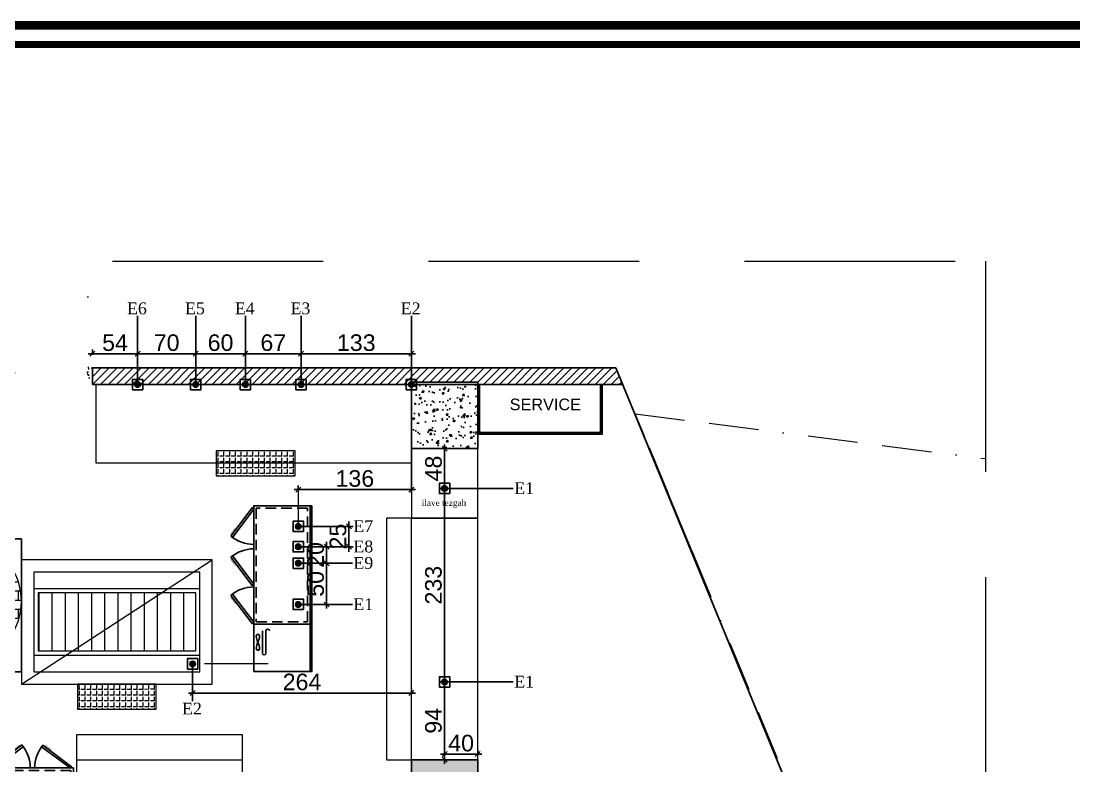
# Model space of a CAD drawing. Header units: millimetres. Extents: x 60271 to 65257, y 2062 to 12046.
# Drawn here: x 61397 to 62666, y 7593 to 8491 of the extents above; entities that cross this region are included whole.
import ezdxf

# ---------------------------------------------------------------- set-up
doc = ezdxf.new("R2010")
doc.units = ezdxf.units.MM
for name, pattern in [('DASHED', [19.05, 12.7, -6.35]), ('DGN Style 1', [9692.577647, 16.127417, -9676.45023]), ('HIDDENX2', [19.05, 12.7, -6.35]), ('OUT LINE BUILDING$0$( Border )', [21, 6, -3, 6, -3, 0, -3])]:
    doc.linetypes.add(name, pattern=pattern)
for name, color, linetype in [('002 Çizgi', 7, 'Continuous'), ('A-AREA-PATT', 1, 'Continuous'), ('A2-1-00-000 - Level 18', 1, 'Continuous'), ('A2-1-00-000 - Level 32', 1, 'Continuous'), ('A2-1-00-000 - Level 9', 1, 'Continuous'), ('COLUMNS', 8, 'Continuous'), ('t_yazi', 144, 'Continuous')]:
    doc.layers.add(name, color=color, linetype=linetype)
for name, color, linetype, lineweight in [('312M_Cerceve', 10, 'Continuous', 60), ('312M_Mutfak1', 163, 'Continuous', 18), ('ELK', 1, 'Continuous', 25), ('FURNITURE', 134, 'Continuous', 25), ('HIDDEN', 8, 'OUT LINE BUILDING$0$( Border )', 13), ('p_tarama', 251, 'Continuous', 15), ('S2000-002 Çizgi', 7, 'Continuous', 5), ('t_mutfak ekipmanları', 167, 'Continuous', 18), ('t_olcu', 40, 'Continuous', 13), ('TXT', 3, 'Continuous', 25)]:
    doc.layers.add(name, color=color, linetype=linetype, lineweight=lineweight)
doc.styles.add('olcu', font='arial.ttf')
doc.styles.add('SAS', font='sanss___.ttf')
doc.styles.add('YAZI', font='times.ttf', dxfattribs={"height": 11})
doc.dimstyles.new('olcu50', dxfattribs={"dimtxt": 20, "dimasz": 6, "dimexe": 5, "dimexo": 0, "dimgap": 3, "dimtad": 1, "dimdec": 0, "dimzin": 12, "dimdsep": 46, "dimtxsty": 'olcu', "dimblk": 'OBLIQUE', "dimcen": 0, "dimdle": 5, "dimclrd": 256, "dimclre": 256, "dimclrt": 256, "dimadec": 0, "dimazin": 0, "dimtfac": 1, "dimtdec": 0, "dimtix": 1, "dimtmove": 2, "dimatfit": 2, "dimfxl": 20, "dimfxlon": 1, "dimtolj": 1, "dimtzin": 0, "dimarcsym": 0})
pattern_1 = [(50, (16396.705, 11645.456), (24.386846, -2.133573), [2.55, -28.05]), (355, (16396.705, 11645.456), (-4.717545, 25.574533), [2.04, -22.44]), (100.451444, (16398.738, 11645.279), (19.669301, 23.44096), [2.167167, -23.838832]), (46.1842, (16396.705, 11652.256), (36.286205, -5.627656), [3.825, -42.075]), (96.635635, (16399.73, 11651.788), (31.778506, 33.120032), [3.250752, -35.758268]), (351.18416, (16396.705, 11652.256), (31.778506, 33.120032), [3.06, -33.66]), (21, (16400.105, 11650.556), (20.29484, -13.689042), [2.55, -28.05]), (326, (16400.105, 11650.556), (8.272721, 24.655102), [2.04, -22.44]), (71.451445, (16401.797, 11649.416), (28.567561, 10.966059), [2.167166, -23.838832]), (37.5, (16396.7055, 11645.4565), (0.413435, 11.318391), [0, -22.168, 0, -22.78, 0, -22.525]), (7.5, (16396.705, 11645.456), (8.9443643, 13.4099982), [0, -12.988, 0, -21.658, 0, -8.585]), (327.5, (16389.1235, 11645.4565), (18.1499628, -0.7668656), [0, -8.5, 0, -26.52, 0, -35.19]), (317.5, (16385.723, 11645.456), (19.82833, 3.4035694), [0, -11.05, 0, -17.612, 0, -24.99])]
pattern_2 = [(270, (69959.612, -126555.298), (15.875, -4e-15), [])]

# ---------------------------------------------------------------- blocks, each defined once
blk = doc.blocks.new('*U4')
at = {"layer": 'A2-1-00-000 - Level 9', "color": 1, "linetype": 'DGN Style 1', "lineweight": 0}
for p, q in [((452, -372), (452, 486)), ((-500, -384), (-500, -372)), ((-500, -372), (-453, -372)), ((-453, -372), (-453, -418)), ((500, -372), (452, -372)), ((452, -372), (452, -418)), ((500, -384), (500, -372)), ((-500, -486), (-500, -474)), ((-453, -486), (-500, -486)), ((-453, -418), (-438, -418)), ((-438, -448), (-453, -448)), ((-453, -448), (-453, -486)), ((-438, -418), (-438, -448)), ((452, -418), (438, -418)), ((438, -418), (438, -448)), ((438, -448), (452, -448)), ((452, -448), (452, -486)), ((452, -486), (500, -486)), ((500, -486), (500, -474))]:
    blk.add_line(p, q, dxfattribs=at)
blk.add_arc((452, -418), 904, 90, 180, dxfattribs=at)
blk = doc.blocks.new('188-70')
at = {"layer": '002 Çizgi', "color": 7}
blk.add_line((24.3, -122), (24.3, 78), dxfattribs=at)
for points in [[(-43.7, -122), (26.3, -122), (26.3, 78), (-43.7, 78)], [(-71.3, 41.3), (-45.7, 75.5), (-43.7, 74), (-69.3, 39.7)], [(-71.5, 15.9), (-45.7, -18.2), (-43.7, -16.7), (-69.4, 17.4)], [(-71.5, -30.1), (-45.7, -64.2), (-43.7, -62.6), (-69.4, -28.5)], [(-40.6, -93.6), (-40.5, -92.1), (-40, -90.4), (-39.4, -88.6), (-38.6, -86.6), (-37.9, -84.7), (-37.3, -82.8), (-36.8, -81.1), (-36.6, -79.7), (-36.8, -78.5), (-37.3, -77.7), (-37.9, -77.2), (-38.6, -77), (-39.4, -77.2), (-40, -77.7), (-40.5, -78.5), (-40.6, -79.7), (-40.5, -81.1), (-40, -82.8), (-39.4, -84.7), (-38.6, -86.6), (-37.9, -88.6), (-37.3, -90.4), (-36.8, -92.1), (-36.6, -93.6), (-36.8, -94.7), (-37.3, -95.6), (-37.9, -96.1), (-38.6, -96.2), (-39.4, -96.1), (-40, -95.6), (-40.5, -94.7)]]:
    blk.add_lwpolyline(points, close=True, dxfattribs=at)
at = {"layer": '002 Çizgi', "color": 7, "linetype": 'DASHED'}
blk.add_lwpolyline([(21.3, -62), (21.3, 75), (-40.7, 75), (-40.7, -62)], close=True, dxfattribs=at)
at = {"layer": '002 Çizgi', "color": 7, "const_width": 0.428}
for points in [[(-69.7, 43.5), (-71, 44.5), (-66.7, 50.2), (-65.7, 51.6)], [(-69.8, 13.7), (-71.1, 12.7), (-66.9, 7), (-65.8, 5.6)], [(-69.8, -32.3), (-71.1, -33.3), (-66.9, -39), (-65.8, -40.4)]]:
    blk.add_lwpolyline(points, dxfattribs=at)
at = {"layer": '002 Çizgi', "color": 7}
blk.add_lwpolyline([(24.3, -65), (-43.7, -65)], dxfattribs=at)
for points in [[(-33.3, -73), (-33.3, -99.7, 1), (-29, -99.7)], [(-29, -99.7), (-29, -73, -1), (-24.6, -73)]]:
    blk.add_lwpolyline(points, format="xyb", dxfattribs=at)
for centre, start, end in [((-43.7, 74), 229.755, 270), ((-43.7, -16.7), 90, 130.5092), ((-43.7, -62.6), 90, 130.5092)]:
    blk.add_arc(centre, 42.7, start, end, dxfattribs=at)
blk = doc.blocks.new('A$C06017225')
at = {"layer": 'S2000-002 Çizgi'}
h = blk.add_hatch(dxfattribs=at)
h.set_pattern_fill('AR-B88', color=256, scale=0.06, style=0)
h.set_pattern_definition([(0, (-8243.159, 3900.022), (0, 12.192), []), (90, (-8243.159, 3900.022), (-6.096, 12.192), [12.192, -12.192])])
h.paths.add_polyline_path([(44, 27.1), (44, 10), (59, 10), (61.5, 29.8), (64, 29.8), (64, 40.4, -6.342329), (104, 40.4), (104, 29.8), (106.5, 29.8), (109, 10), (114, 10), (124, 10), (124, 27.1, 3.946619)])
for p, q in [((61.5, 29.8), (59, 10)), ((64, 29.8), (61.5, 29.8)), ((64, 40.4), (64, 29.8)), ((104, 40.4), (104, 29.8)), ((104, 29.8), (106.5, 29.8)), ((106.5, 29.8), (109, 10)), ((44, 27.1), (44, 10)), ((124, 27.1), (124, 10)), ((124, 10), (44, 10))]:
    blk.add_line(p, q, dxfattribs=at)
at = {"layer": 'S2000-002 Çizgi', "color": 4}
for p, q in [((44, 3), (44, 10)), ((121, 0), (47, 0)), ((124, 3), (124, 10))]:
    blk.add_line(p, q, dxfattribs=at)
for points in [[(54, 7), (114, 7), (114, 10), (54, 10)], [(76.5, 7), (91.5, 7), (91.5, 10), (76.5, 10)]]:
    blk.add_lwpolyline(points, close=True, dxfattribs=at)
at = {"layer": 'S2000-002 Çizgi'}
blk.add_circle((84, 23), 10, dxfattribs=at)
for centre, radius, start, end in [((84, 101), 84, 298.4369, 241.5631), ((84, 102.3), 65, 287.9202, 252.0798), ((6, 101), 38.5, 302.7104, 57.2896)]:
    blk.add_arc(centre, radius, start, end, dxfattribs=at)
at = {"layer": 'S2000-002 Çizgi', "color": 4}
for centre, start, end in [((47, 3), 180, 270), ((121, 3), 270, 0)]:
    blk.add_arc(centre, 3, start, end, dxfattribs=at)
blk = doc.blocks.new('_OBLIQUE')
at = {"color": 0, "linetype": 'ByBlock'}
blk.add_line((-0.5, -0.5), (0.5, 0.5), dxfattribs=at)
blk = doc.blocks.new('*D41')
at = {"layer": 'Defpoints', "color": 0, "transparency": 16777216}
for p in [(61907.7, 7694.1), (61907.7, 7607.1), (61947.7, 7600.4)]:
    blk.add_point(p, dxfattribs=at)
at = {"layer": 't_olcu', "lineweight": -2, "transparency": 16777216}
for p, q in [((61952.7, 7607.1), (61902.7, 7607.1)), ((61907.7, 7608.3), (61907.7, 7602.1)), ((61947.7, 7605.8), (61947.7, 7612.1))]:
    blk.add_line(p, q, dxfattribs=at)
at = {"layer": 't_olcu', "lineweight": -2, "transparency": 16777216, "xscale": 6, "yscale": 6, "zscale": 6, "rotation": 180}
blk.add_blockref('_OBLIQUE', (61907.7, 7607.1), dxfattribs=at)
at = {"layer": 't_olcu', "lineweight": -2, "transparency": 16777216, "xscale": 6, "yscale": 6, "zscale": 6}
blk.add_blockref('_OBLIQUE', (61947.7, 7607.1), dxfattribs=at)
at = {"layer": 't_olcu', "transparency": 16777216, "insert": (61927.7, 7620.3), "char_height": 20, "attachment_point": 5, "style": 'olcu'}
blk.add_mtext('\\A1;40', dxfattribs=at)
blk = doc.blocks.new('*D42')
at = {"layer": 'Defpoints', "color": 0, "transparency": 16777216}
for p in [(61907.7, 7694.1), (61907.7, 7694.1), (61907.7, 7600.4)]:
    blk.add_point(p, dxfattribs=at)
at = {"layer": 't_olcu', "lineweight": -2, "transparency": 16777216}
for p, q in [((61907.7, 7694.1), (61902.7, 7694.1)), ((61907.7, 7595.4), (61907.7, 7699.1)), ((61907.7, 7600.4), (61902.7, 7600.4))]:
    blk.add_line(p, q, dxfattribs=at)
at = {"layer": 't_olcu', "lineweight": -2, "transparency": 16777216, "xscale": 6, "yscale": 6, "zscale": 6}
for p, rotation in [((61907.7, 7694.1), 90), ((61907.7, 7600.4), 270)]:
    blk.add_blockref('_OBLIQUE', p, dxfattribs=dict(at, rotation=rotation))
at = {"layer": 't_olcu', "transparency": 16777216, "insert": (61894.4, 7647.3), "char_height": 20, "attachment_point": 5, "rotation": 90, "style": 'olcu'}
blk.add_mtext('\\A1;94', dxfattribs=at)
blk = doc.blocks.new('*D43')
at = {"layer": 'Defpoints', "color": 0, "transparency": 16777216}
for p in [(61907.7, 7927.4), (61907.7, 7927.4), (61907.7, 7694.1)]:
    blk.add_point(p, dxfattribs=at)
at = {"layer": 't_olcu', "lineweight": -2, "transparency": 16777216}
for p, q in [((61907.7, 7927.4), (61902.7, 7927.4)), ((61907.7, 7689.1), (61907.7, 7932.4)), ((61907.7, 7694.1), (61902.7, 7694.1))]:
    blk.add_line(p, q, dxfattribs=at)
at = {"layer": 't_olcu', "lineweight": -2, "transparency": 16777216, "xscale": 6, "yscale": 6, "zscale": 6}
for p, rotation in [((61907.7, 7927.4), 90), ((61907.7, 7694.1), 270)]:
    blk.add_blockref('_OBLIQUE', p, dxfattribs=dict(at, rotation=rotation))
at = {"layer": 't_olcu', "transparency": 16777216, "insert": (61894.4, 7810.8), "char_height": 20, "attachment_point": 5, "rotation": 90, "style": 'olcu'}
blk.add_mtext('\\A1;233', dxfattribs=at)
blk = doc.blocks.new('*D44')
at = {"layer": 'Defpoints', "color": 0, "transparency": 16777216}
for p in [(61907.7, 7975.4), (61907.7, 7975.4), (61907.7, 7927.4)]:
    blk.add_point(p, dxfattribs=at)
at = {"layer": 't_olcu', "lineweight": -2, "transparency": 16777216}
for p, q in [((61907.7, 7922.4), (61907.7, 7980.4)), ((61907.7, 7975.4), (61912.7, 7975.4)), ((61907.7, 7927.4), (61912.7, 7927.4))]:
    blk.add_line(p, q, dxfattribs=at)
at = {"layer": 't_olcu', "lineweight": -2, "transparency": 16777216, "xscale": 6, "yscale": 6, "zscale": 6}
for p, rotation in [((61907.7, 7975.4), 90), ((61907.7, 7927.4), 270)]:
    blk.add_blockref('_OBLIQUE', p, dxfattribs=dict(at, rotation=rotation))
at = {"layer": 't_olcu', "transparency": 16777216, "insert": (61894.5, 7951.4), "char_height": 20, "attachment_point": 5, "rotation": 90, "style": 'olcu'}
blk.add_mtext('\\A1;48', dxfattribs=at)
blk = doc.blocks.new('*D45')
at = {"layer": 'Defpoints', "color": 0, "transparency": 16777216}
for p in [(61734.8, 8089.8), (61734.8, 8052.7), (61867.7, 8052.7)]:
    blk.add_point(p, dxfattribs=at)
at = {"layer": 't_olcu', "lineweight": -2, "transparency": 16777216}
for p, q in [((61872.7, 8089.8), (61729.8, 8089.8)), ((61734.8, 8088.5), (61734.8, 8094.8)), ((61867.7, 8088.5), (61867.7, 8094.8))]:
    blk.add_line(p, q, dxfattribs=at)
at = {"layer": 't_olcu', "lineweight": -2, "transparency": 16777216, "xscale": 6, "yscale": 6, "zscale": 6, "rotation": 180}
blk.add_blockref('_OBLIQUE', (61734.8, 8089.8), dxfattribs=at)
at = {"layer": 't_olcu', "lineweight": -2, "transparency": 16777216, "xscale": 6, "yscale": 6, "zscale": 6}
blk.add_blockref('_OBLIQUE', (61867.7, 8089.8), dxfattribs=at)
at = {"layer": 't_olcu', "transparency": 16777216, "insert": (61801.3, 8103), "char_height": 20, "attachment_point": 5, "style": 'olcu'}
blk.add_mtext('\\A1;133', dxfattribs=at)
blk = doc.blocks.new('*D46')
at = {"layer": 'Defpoints', "color": 0, "transparency": 16777216}
for p in [(61667.7, 8089.8), (61667.7, 8089.8), (61734.8, 8052.7)]:
    blk.add_point(p, dxfattribs=at)
at = {"layer": 't_olcu', "lineweight": -2, "transparency": 16777216}
for p, q in [((61739.8, 8089.8), (61662.7, 8089.8)), ((61667.7, 8089.8), (61667.7, 8094.8)), ((61734.8, 8088.5), (61734.8, 8094.8))]:
    blk.add_line(p, q, dxfattribs=at)
at = {"layer": 't_olcu', "lineweight": -2, "transparency": 16777216, "xscale": 6, "yscale": 6, "zscale": 6, "rotation": 180}
blk.add_blockref('_OBLIQUE', (61667.7, 8089.8), dxfattribs=at)
at = {"layer": 't_olcu', "lineweight": -2, "transparency": 16777216, "xscale": 6, "yscale": 6, "zscale": 6}
blk.add_blockref('_OBLIQUE', (61734.8, 8089.8), dxfattribs=at)
at = {"layer": 't_olcu', "transparency": 16777216, "insert": (61701.3, 8103), "char_height": 20, "attachment_point": 5, "style": 'olcu'}
blk.add_mtext('\\A1;67', dxfattribs=at)
blk = doc.blocks.new('*D47')
at = {"layer": 'Defpoints', "color": 0, "transparency": 16777216}
for p in [(61607.7, 8089.8), (61607.7, 8089.8), (61667.7, 8089.8)]:
    blk.add_point(p, dxfattribs=at)
at = {"layer": 't_olcu', "lineweight": -2, "transparency": 16777216}
for p, q in [((61672.7, 8089.8), (61602.7, 8089.8)), ((61607.7, 8089.8), (61607.7, 8094.8)), ((61667.7, 8089.8), (61667.7, 8094.8))]:
    blk.add_line(p, q, dxfattribs=at)
at = {"layer": 't_olcu', "lineweight": -2, "transparency": 16777216, "xscale": 6, "yscale": 6, "zscale": 6, "rotation": 180}
blk.add_blockref('_OBLIQUE', (61607.7, 8089.8), dxfattribs=at)
at = {"layer": 't_olcu', "lineweight": -2, "transparency": 16777216, "xscale": 6, "yscale": 6, "zscale": 6}
blk.add_blockref('_OBLIQUE', (61667.7, 8089.8), dxfattribs=at)
at = {"layer": 't_olcu', "transparency": 16777216, "insert": (61637.7, 8103), "char_height": 20, "attachment_point": 5, "style": 'olcu'}
blk.add_mtext('\\A1;60', dxfattribs=at)
blk = doc.blocks.new('*D48')
at = {"layer": 'Defpoints', "color": 0, "transparency": 16777216}
for p in [(61537.7, 8089.8), (61537.7, 8089.8), (61607.7, 8089.8)]:
    blk.add_point(p, dxfattribs=at)
at = {"layer": 't_olcu', "lineweight": -2, "transparency": 16777216}
for p, q in [((61612.7, 8089.8), (61532.7, 8089.8)), ((61537.7, 8089.8), (61537.7, 8094.8)), ((61607.7, 8089.8), (61607.7, 8094.8))]:
    blk.add_line(p, q, dxfattribs=at)
at = {"layer": 't_olcu', "lineweight": -2, "transparency": 16777216, "xscale": 6, "yscale": 6, "zscale": 6, "rotation": 180}
blk.add_blockref('_OBLIQUE', (61537.7, 8089.8), dxfattribs=at)
at = {"layer": 't_olcu', "lineweight": -2, "transparency": 16777216, "xscale": 6, "yscale": 6, "zscale": 6}
blk.add_blockref('_OBLIQUE', (61607.7, 8089.8), dxfattribs=at)
at = {"layer": 't_olcu', "transparency": 16777216, "insert": (61572.7, 8103), "char_height": 20, "attachment_point": 5, "style": 'olcu'}
blk.add_mtext('\\A1;70', dxfattribs=at)
blk = doc.blocks.new('*D49')
at = {"layer": 'Defpoints', "color": 0, "transparency": 16777216}
for p in [(61483.2, 8089.8), (61537.7, 8089.8), (61483.2, 8072.7)]:
    blk.add_point(p, dxfattribs=at)
at = {"layer": 't_olcu', "lineweight": -2, "transparency": 16777216}
for p, q in [((61542.7, 8089.8), (61478.2, 8089.8)), ((61483.2, 8088.5), (61483.2, 8094.8)), ((61537.7, 8089.8), (61537.7, 8094.8))]:
    blk.add_line(p, q, dxfattribs=at)
at = {"layer": 't_olcu', "lineweight": -2, "transparency": 16777216, "xscale": 6, "yscale": 6, "zscale": 6, "rotation": 180}
blk.add_blockref('_OBLIQUE', (61483.2, 8089.8), dxfattribs=at)
at = {"layer": 't_olcu', "lineweight": -2, "transparency": 16777216, "xscale": 6, "yscale": 6, "zscale": 6}
blk.add_blockref('_OBLIQUE', (61537.7, 8089.8), dxfattribs=at)
at = {"layer": 't_olcu', "transparency": 16777216, "insert": (61510.5, 8103), "char_height": 20, "attachment_point": 5, "style": 'olcu'}
blk.add_mtext('\\A1;54', dxfattribs=at)
blk = doc.blocks.new('*D50')
at = {"layer": 'Defpoints', "color": 0, "transparency": 16777216}
for p in [(61867.7, 7975.4), (61731.4, 7926.1), (61731.4, 7881.6)]:
    blk.add_point(p, dxfattribs=at)
at = {"layer": 't_olcu', "lineweight": -2, "transparency": 16777216}
for p, q in [((61872.7, 7926.1), (61726.4, 7926.1)), ((61731.4, 7924.8), (61731.4, 7931.1)), ((61867.7, 7927.3), (61867.7, 7921.1))]:
    blk.add_line(p, q, dxfattribs=at)
at = {"layer": 't_olcu', "lineweight": -2, "transparency": 16777216, "xscale": 6, "yscale": 6, "zscale": 6, "rotation": 180}
blk.add_blockref('_OBLIQUE', (61731.4, 7926.1), dxfattribs=at)
at = {"layer": 't_olcu', "lineweight": -2, "transparency": 16777216, "xscale": 6, "yscale": 6, "zscale": 6}
blk.add_blockref('_OBLIQUE', (61867.7, 7926.1), dxfattribs=at)
at = {"layer": 't_olcu', "transparency": 16777216, "insert": (61799.6, 7939.3), "char_height": 20, "attachment_point": 5, "style": 'olcu'}
blk.add_mtext('\\A1;136', dxfattribs=at)
blk = doc.blocks.new('*D34')
at = {"layer": 'Defpoints', "color": 0, "transparency": 16777216}
for p in [(61708.9, 7881.6), (61779.2, 7857.1), (61792.5, 7857.1)]:
    blk.add_point(p, dxfattribs=at)
at = {"layer": 't_olcu', "lineweight": -2, "transparency": 16777216}
for p, q in [((61792.5, 7881.6), (61792.5, 7887.6)), ((61791.2, 7881.6), (61797.5, 7881.6)), ((61792.5, 7881.6), (61792.5, 7857.1)), ((61791.2, 7857.1), (61797.5, 7857.1)), ((61792.5, 7857.1), (61792.5, 7851.1))]:
    blk.add_line(p, q, dxfattribs=at)
at = {"layer": 't_olcu', "lineweight": -2, "transparency": 16777216, "xscale": 6, "yscale": 6, "zscale": 6}
for p, rotation in [((61792.5, 7881.6), 270), ((61792.5, 7857.1), 90)]:
    blk.add_blockref('_OBLIQUE', p, dxfattribs=dict(at, rotation=rotation))
at = {"layer": 't_olcu', "transparency": 16777216, "insert": (61779.3, 7869.4), "char_height": 20, "attachment_point": 5, "rotation": 90, "style": 'olcu'}
blk.add_mtext('\\A1;25', dxfattribs=at)
blk = doc.blocks.new('*D35')
at = {"layer": 'Defpoints', "color": 0, "transparency": 16777216}
for p in [(61752.3, 7857.1), (61752.3, 7837.3), (61765.6, 7837.3)]:
    blk.add_point(p, dxfattribs=at)
at = {"layer": 't_olcu', "lineweight": -2, "transparency": 16777216}
for p, q in [((61764.3, 7857.1), (61770.6, 7857.1)), ((61765.6, 7857.1), (61765.6, 7863.1)), ((61765.6, 7857.1), (61765.6, 7837.3)), ((61764.3, 7837.3), (61770.6, 7837.3)), ((61765.6, 7837.3), (61765.6, 7831.3))]:
    blk.add_line(p, q, dxfattribs=at)
at = {"layer": 't_olcu', "lineweight": -2, "transparency": 16777216, "xscale": 6, "yscale": 6, "zscale": 6}
for p, rotation in [((61765.6, 7857.1), 270), ((61765.6, 7837.3), 90)]:
    blk.add_blockref('_OBLIQUE', p, dxfattribs=dict(at, rotation=rotation))
at = {"layer": 't_olcu', "transparency": 16777216, "insert": (61752.4, 7847.2), "char_height": 20, "attachment_point": 5, "rotation": 90, "style": 'olcu'}
blk.add_mtext('\\A1;20', dxfattribs=at)
blk = doc.blocks.new('*D51')
at = {"layer": 'Defpoints', "color": 0, "transparency": 16777216}
for p in [(61752.3, 7837.3), (61764.1, 7787.5), (61765.6, 7787.5)]:
    blk.add_point(p, dxfattribs=at)
at = {"layer": 't_olcu', "lineweight": -2, "transparency": 16777216}
for p, q in [((61764.3, 7837.3), (61770.6, 7837.3)), ((61765.6, 7842.3), (61765.6, 7782.5)), ((61764.3, 7787.5), (61770.6, 7787.5))]:
    blk.add_line(p, q, dxfattribs=at)
at = {"layer": 't_olcu', "lineweight": -2, "transparency": 16777216, "xscale": 6, "yscale": 6, "zscale": 6}
for p, rotation in [((61765.6, 7837.3), 90), ((61765.6, 7787.5), 270)]:
    blk.add_blockref('_OBLIQUE', p, dxfattribs=dict(at, rotation=rotation))
at = {"layer": 't_olcu', "transparency": 16777216, "insert": (61752.4, 7812.4), "char_height": 20, "attachment_point": 5, "rotation": 90, "style": 'olcu'}
blk.add_mtext('\\A1;50', dxfattribs=at)
blk = doc.blocks.new('*D53')
at = {"layer": 'Defpoints', "color": 0, "transparency": 16777216}
for p in [(61604, 7715.9), (61604, 7680.8), (61867.7, 7600.4)]:
    blk.add_point(p, dxfattribs=at)
at = {"layer": 't_olcu', "lineweight": -2, "transparency": 16777216}
for p, q in [((61872.7, 7680.8), (61599, 7680.8)), ((61604, 7682.1), (61604, 7675.8)), ((61867.7, 7679.6), (61867.7, 7685.8))]:
    blk.add_line(p, q, dxfattribs=at)
at = {"layer": 't_olcu', "lineweight": -2, "transparency": 16777216, "xscale": 6, "yscale": 6, "zscale": 6, "rotation": 180}
blk.add_blockref('_OBLIQUE', (61604, 7680.8), dxfattribs=at)
at = {"layer": 't_olcu', "lineweight": -2, "transparency": 16777216, "xscale": 6, "yscale": 6, "zscale": 6}
blk.add_blockref('_OBLIQUE', (61867.7, 7680.8), dxfattribs=at)
at = {"layer": 't_olcu', "transparency": 16777216, "insert": (61735.9, 7694), "char_height": 20, "attachment_point": 5, "style": 'olcu'}
blk.add_mtext('\\A1;264', dxfattribs=at)

msp = doc.modelspace()

# ---------------------------------------------------------------- hatches: boundary and pattern name
at = {"layer": 'COLUMNS', "ltscale": 10}
h = msp.add_hatch(dxfattribs=at)
h.set_pattern_fill('ANSI31', color=256, scale=54.4)
h.set_pattern_definition([(45, (16396.7055, 11645.4565), (-4.8083261, 4.8083261), [])])
h.paths.add_polyline_path([(61483.2, 8072.7), (61483.2, 8052.7), (61867.7, 8052.7), (61867.7, 8055.4), (61947.7, 8055.4), (61947.7, 8052.7), (62122.6, 8052.7), (62114.4, 8072.7)])
h.paths.add_polyline_path([(61383.2, 8052.7), (61383.2, 8072.7), (60828.2, 8072.7), (60828.2, 8052.7)])
at = {"layer": 'COLUMNS', "ltscale": 3}
h = msp.add_hatch(dxfattribs=at)
h.set_pattern_fill('AR-CONC', color=256, scale=3.4)
h.set_pattern_definition(pattern_1)
h.paths.add_polyline_path([(61947.7, 8052.7), (61867.7, 8052.7), (61867.7, 7975.4), (61947.7, 7975.4)])
h = msp.add_hatch(dxfattribs=at)
h.set_pattern_fill('AR-CONC', color=256, scale=3.4)
h.set_pattern_definition(pattern_1)
h.paths.add_polyline_path([(60947.7, 7600.4), (60867.7, 7600.4), (60867.7, 7520.4), (60947.7, 7520.4)])
h.paths.add_polyline_path([(61947.7, 7600.4), (61868.4, 7600.4), (61868.4, 7520.4), (61947.7, 7520.4)])
at = {"layer": 'ELK', "linetype": 'Continuous'}
for points in [[(61534.4, 8052.7, 1), (61541.1, 8052.7, 1)], [(61604.4, 8052.7, 1), (61611.1, 8052.7, 1)], [(61664.4, 8052.7, 1), (61671.1, 8052.7, 1)], [(61731.4, 8052.7, 1), (61738.1, 8052.7, 1)], [(61864.4, 8052.7, 1), (61871.1, 8052.7, 1)], [(61907.7, 7930.8, 1), (61907.7, 7924.1, 1)], [(61731.4, 7885, 1), (61731.4, 7878.3, 1)], [(61731.4, 7860.4, 1), (61731.4, 7853.8, 1)], [(61731.4, 7840.6, 1), (61731.4, 7833.9, 1)], [(61731.4, 7790.9, 1), (61731.4, 7784.2, 1)], [(61600.7, 7715.9, -1), (61607.4, 7715.9, -1)], [(61907.7, 7697.5, 1), (61907.7, 7690.8, 1)]]:
    msp.add_hatch(color=1, dxfattribs=at).paths.add_polyline_path(points)
at = {"layer": 't_mutfak ekipmanları'}
h = msp.add_hatch(dxfattribs=at)
h.set_pattern_fill('ANGLE', color=256, angle=450.0145)
h.set_pattern_definition([(90.01446, (58619.275, -137.019), (-6.985, -0.001763), [5.08, -1.905]), (180.01446, (58619.275, -137.019), (0.001763, -6.985), [5.08, -1.905])])
h.paths.add_polyline_path([(61632.5, 7942.7), (61632.5, 7972.7), (61727.5, 7972.7), (61727.5, 7942.7)])
h = msp.add_hatch(dxfattribs=at)
h.set_pattern_fill('ANSI31', color=0, scale=5, angle=225, style=0)
h.set_pattern_definition(pattern_2)
h.paths.add_polyline_path([(61607.7, 7731.5), (61607.7, 7786.5), (61417.7, 7786.5), (61417.7, 7731.5)])
h.paths.add_polyline_path([(61607.7, 7786.5), (61607.7, 7801.5), (61417.7, 7801.5), (61417.7, 7787.2)])
h = msp.add_hatch(dxfattribs=at)
h.set_pattern_fill('ANSI31', color=0, scale=5, angle=225, style=0)
h.set_pattern_definition(pattern_2)
h.paths.add_polyline_path([(61607.7, 7731.5), (61607.7, 7786.5), (61417.7, 7786.5), (61417.7, 7731.5)])
h.paths.add_polyline_path([(61607.7, 7786.5), (61607.7, 7801.5), (61417.7, 7801.5), (61417.7, 7787.2)])
h = msp.add_hatch(dxfattribs=at)
h.set_pattern_fill('ANGLE', color=256, angle=450.0145)
h.set_pattern_definition([(90.01446, (58451.975, -418.161), (-6.985, -0.001763), [5.08, -1.905]), (180.01446, (58451.975, -418.161), (0.001763, -6.985), [5.08, -1.905])])
h.paths.add_polyline_path([(61465.2, 7661.5), (61465.2, 7691.5), (61560.2, 7691.5), (61560.2, 7661.5)])
h = msp.add_hatch(dxfattribs=at)
h.set_pattern_fill('ANGLE', color=256, angle=450.0145)
h.set_pattern_definition([(90.01446, (58451.975, -418.161), (-6.985, -0.001763), [5.08, -1.905]), (180.01446, (58451.975, -418.161), (0.001763, -6.985), [5.08, -1.905])])
h.paths.add_polyline_path([(61465.2, 7661.5), (61465.2, 7691.5), (61560.2, 7691.5), (61560.2, 7661.5)])

# ---------------------------------------------------------------- linework, layer by layer
msp.add_lwpolyline([(61247.7, 7706.5), (61397.7, 7706.5), (61397.7, 7866.5), (61247.7, 7866.5)], close=True)
at = {"layer": '312M_Cerceve', "linetype": 'Continuous'}
msp.add_line((63875.4, 8464), (60298.3, 8464), dxfattribs=at)
at = {"layer": '312M_Cerceve'}
for points, const_width in [([(63897.2, 8485.7), (60276.5, 8485.7), (60276.5, 5595.7), (63897.2, 5595.7)], 10.2), ([(63872.5, 8461.1), (60301.2, 8461.1), (60301.2, 5620.4), (63872.5, 5620.4)], 5.81)]:
    msp.add_lwpolyline(points, close=True, dxfattribs=dict(at, const_width=const_width))
at = {"layer": '312M_Mutfak1'}
msp.add_lwpolyline([(61947.7, 7975.4), (61867.7, 7975.4), (61867.7, 7891.4), (61947.7, 7891.4)], close=True, dxfattribs=at)
for points in [[(61837.7, 7600.4), (61947.7, 7600.4), (61947.7, 7891.4), (61837.7, 7891.4), (61837.7, 7600.4)], [(61837.7, 7600.4), (61867.7, 7600.4), (61867.7, 7891.4), (61837.7, 7891.4), (61837.7, 7600.4)], [(61664, 7630.4), (61464, 7630.4), (61464, 7520.4), (61664, 7520.4), (61664, 7630.4)], [(61664, 7630.4), (61464, 7630.4), (61464, 7600.4), (61664, 7600.4), (61664, 7630.4)]]:
    msp.add_lwpolyline(points, dxfattribs=at)
at = {"layer": 'A-AREA-PATT', "ltscale": 3}
msp.add_line((61483.2, 8072.7), (61483.2, 8052.7), dxfattribs=at)
at = {"layer": 'A2-1-00-000 - Level 18'}
for p, q in [((61483.2, 8072.7), (61493.9, 8072.7)), ((61483.2, 8072.7), (62114.4, 8072.7)), ((61483.2, 8052.7), (62122.6, 8052.7))]:
    msp.add_line(p, q, dxfattribs=at)
at = {"layer": 'A2-1-00-000 - Level 32'}
for q in [(62211.9, 7835.2), (62472.7, 7200.4)]:
    msp.add_line((62114.4, 8072.7), q, dxfattribs=at)
at = {"layer": 'COLUMNS', "ltscale": 3, "flags": 128}
for points in [[(61867.7, 7975.4), (61947.7, 7975.4), (61947.7, 8055.4), (61867.7, 8055.4)], [(61867.7, 7520.4), (61947.7, 7520.4), (61947.7, 7600.4), (61867.7, 7600.4)]]:
    msp.add_lwpolyline(points, close=True, dxfattribs=at)
at = {"layer": 'ELK', "color": 1, "linetype": 'Continuous'}
for points in [[(61544, 8058.9), (61531.5, 8058.9), (61531.5, 8046.4), (61544, 8046.4)], [(61614, 8058.9), (61601.5, 8058.9), (61601.5, 8046.4), (61614, 8046.4)], [(61674, 8058.9), (61661.5, 8058.9), (61661.5, 8046.4), (61674, 8046.4)], [(61741, 8058.9), (61728.5, 8058.9), (61728.5, 8046.4), (61741, 8046.4)], [(61874, 8058.9), (61861.5, 8058.9), (61861.5, 8046.4), (61874, 8046.4)], [(61914, 7921.2), (61914, 7933.7), (61901.5, 7933.7), (61901.5, 7921.2)], [(61737.7, 7875.4), (61737.7, 7887.9), (61725.1, 7887.9), (61725.1, 7875.4)], [(61737.7, 7850.9), (61737.7, 7863.4), (61725.1, 7863.4), (61725.1, 7850.9)], [(61737.7, 7831), (61737.7, 7843.5), (61725.1, 7843.5), (61725.1, 7831)], [(61737.7, 7781.3), (61737.7, 7793.8), (61725.1, 7793.8), (61725.1, 7781.3)], [(61610.3, 7709.6), (61597.8, 7709.6), (61597.8, 7722.2), (61610.3, 7722.2)], [(61914, 7687.9), (61914, 7700.4), (61901.5, 7700.4), (61901.5, 7687.9)]]:
    msp.add_lwpolyline(points, close=True, dxfattribs=at)
for centre in [(61537.7, 8052.7), (61607.7, 8052.7), (61667.7, 8052.7), (61734.8, 8052.7), (61867.7, 8052.7), (61907.7, 7927.4), (61731.4, 7881.6), (61731.4, 7857.1), (61731.4, 7837.3), (61731.4, 7787.5), (61604, 7715.9), (61907.7, 7694.1)]:
    msp.add_circle(centre, 3.34, dxfattribs=at)
at = {"layer": 'FURNITURE', "ltscale": 10}
for points in [[(61947.7, 8052.7), (61947.7, 7992.7), (62097.7, 7992.7), (62097.7, 8052.7)], [(61949.7, 8052.7), (61949.7, 7994.7), (62095.7, 7994.7), (62095.7, 8052.7)]]:
    msp.add_lwpolyline(points, dxfattribs=at)
at = {"layer": 'HIDDEN', "ltscale": 10}
for points in [[(62211.9, 7837.6), (62137.6, 8017.4), (62211.9, 8007.9)], [(62469.8, 7213.7), (62137.6, 8017.4), (62559.8, 7963.4)]]:
    msp.add_lwpolyline(points, dxfattribs=at)
at = {"layer": 'p_tarama', "linetype": 'HIDDENX2', "ltscale": 20}
msp.add_lwpolyline([(60745.5, 8201.4), (62559.8, 8201.4), (62559.8, 7124.8), (60745.5, 7124.8)], close=True, dxfattribs=at)
at = {"layer": 'p_tarama', "color": 2, "linetype": 'HIDDENX2'}
msp.add_lwpolyline([(61397.7, 7691.5), (61627.7, 7691.5), (61627.7, 7841.5), (61397.7, 7841.5)], close=True, dxfattribs=at)
at = {"layer": 't_mutfak ekipmanları'}
msp.add_line((61397.7, 7691.5), (61627.7, 7841.5), dxfattribs=at)
for points in [[(61487.7, 8052.7), (61867.7, 8052.7), (61867.7, 7957.7), (61487.7, 7957.7)], [(61632.5, 7972.7), (61632.5, 7942.7), (61727.5, 7942.7), (61727.5, 7972.7)], [(61397.7, 7691.5), (61627.7, 7691.5), (61627.7, 7841.5), (61397.7, 7841.5)], [(61412.7, 7706.5), (61612.7, 7706.5), (61612.7, 7826.5), (61412.7, 7826.5)], [(61412.7, 7706.5), (61612.7, 7706.5), (61612.7, 7826.5), (61412.7, 7826.5)], [(61465.2, 7691.5), (61465.2, 7661.5), (61560.2, 7661.5), (61560.2, 7691.5)], [(61465.2, 7691.5), (61465.2, 7661.5), (61560.2, 7661.5), (61560.2, 7691.5)]]:
    msp.add_lwpolyline(points, close=True, dxfattribs=at)
at = {"layer": 't_mutfak ekipmanları', "color": 0}
for points in [[(61612.7, 7726.5), (61612.7, 7806.5), (61412.7, 7806.5), (61412.7, 7726.5)], [(61612.7, 7726.5), (61612.7, 7806.5), (61412.7, 7806.5), (61412.7, 7726.5)], [(61607.7, 7731.5), (61607.7, 7801.5), (61417.7, 7801.5), (61417.7, 7731.5)], [(61607.7, 7731.5), (61607.7, 7801.5), (61417.7, 7801.5), (61417.7, 7731.5)]]:
    msp.add_lwpolyline(points, close=True, dxfattribs=at)
at = {"layer": 't_olcu'}
for p, q in [((61867.7, 7927.3), (61867.7, 7975.4)), ((61731.4, 7926.1), (61731.4, 7881.6)), ((61695, 7715.9), (61618.5, 7715.9)), ((61867.7, 7612.8), (61867.7, 7679.6))]:
    msp.add_line(p, q, dxfattribs=at)
at = {"layer": 't_yazi', "color": 1}
for p, q in [((61537.7, 8052.7), (61537.7, 8135.6)), ((61607.7, 8052.7), (61607.7, 8135.6)), ((61667.7, 8052.7), (61667.7, 8135.6)), ((61734.8, 8052.7), (61734.8, 8135.6)), ((61867.7, 8052.7), (61867.7, 8135.6)), ((61907.7, 7927.4), (61990.6, 7927.4)), ((61731.4, 7881.6), (61796.7, 7881.6)), ((61731.4, 7857.1), (61796.7, 7857.1)), ((61731.4, 7837.3), (61796.7, 7837.3)), ((61731.4, 7787.5), (61796.7, 7787.5)), ((61604, 7715.9), (61604, 7670.9)), ((61907.7, 7694.1), (61990.6, 7694.1))]:
    msp.add_line(p, q, dxfattribs=at)

# ---------------------------------------------------------------- block references
at = {"layer": 'A2-1-00-000 - Level 9', "extrusion": (0, 0, -1), "xscale": -0.1, "yscale": 0.1, "zscale": 0.1, "rotation": 359.9999999733196}
msp.add_blockref('*U4', (-61433.2, 8109.5), dxfattribs=at)
at = {"layer": 'S2000-002 Çizgi', "xscale": 0.8928571428571429, "yscale": 0.8928571428571429, "zscale": 0.8928571428571429}
msp.add_blockref('A$C06017225', (61247.7, 7701.4), dxfattribs=at)
at = {"layer": 't_mutfak ekipmanları'}
msp.add_blockref('188-70', (61721.4, 7828.6), dxfattribs=at)
at = {"layer": 't_mutfak ekipmanları', "rotation": 270}
msp.add_blockref('188-70', (61382.3, 7546.7), dxfattribs=at)

# ---------------------------------------------------------------- texts
at = {"layer": 't_yazi', "color": 1, "style": 'YAZI'}
for s, height, p in [('E6', 14.2, (61525, 8137.4)), ('E5', 14.2, (61595, 8137.4)), ('E4', 14.2, (61655, 8137.4)), ('E3', 14.2, (61722.1, 8137.4)), ('E2', 14.2, (61855, 8137.4)), ('E1', 14.2, (61991.8, 7920.6)), ('ilave tezgah', 7.382, (61880.3, 7906.4)), ('E7', 14.2, (61797.9, 7874.8)), ('E8', 14.2, (61797.9, 7850.3)), ('E9', 14.2, (61797.9, 7830.5)), ('E1', 14.2, (61797.9, 7780.7)), ('E1', 14.2, (61991.8, 7687.3)), ('E2', 14.2, (61591.3, 7654.9))]:
    msp.add_text(s, height=height, dxfattribs=at).set_placement(p)
at = {"layer": 'TXT', "insert": (61986.3, 8028.6), "char_height": 14, "width": 591.311, "attachment_point": 4, "style": 'SAS'}
msp.add_mtext('{\\fArial|b0|i0|c0|p34;SERVICE}', dxfattribs=at)

# ---------------------------------------------------------------- dimensions: what is measured, and where the dimension line sits
at = {"layer": 't_olcu'}
for base, p1, p2, picture, middle in [((61483.2334, 8089.7898), (61537.7221, 8089.7898), (61483.2334, 8072.6836), '*D49', (61510.4778, 8102.9603)), ((61537.7, 8089.8), (61607.7, 8089.8), (61537.7, 8089.8), '*D48', (61572.7, 8103)), ((61607.7, 8089.8), (61667.7, 8089.8), (61607.7, 8089.8), '*D47', (61637.7, 8103)), ((61667.7, 8089.8), (61734.8, 8052.7), (61667.7, 8089.8), '*D46', (61701.3, 8103)), ((61734.8, 8089.8), (61867.7, 8052.7), (61734.8, 8052.7), '*D45', (61801.3, 8103)), ((61731.4, 7926.1), (61867.7, 7975.4), (61731.4, 7881.6), '*D50', (61799.6, 7939.3)), ((61604, 7680.8), (61867.7, 7600.4), (61604, 7715.9), '*D53', (61735.9, 7694)), ((61907.7, 7607.1), (61947.7, 7600.4), (61907.7, 7694.1), '*D41', (61927.7, 7620.3))]:
    dim = msp.add_linear_dim(base=base, p1=p1, p2=p2, dimstyle='olcu50', override={"dimfxl": 1.25}, dxfattribs=at)
    dim.commit()
    dim.dimension.update_dxf_attribs({"geometry": picture, "text_midpoint": middle})
for base, p1, p2, picture, middle in [((61907.7, 7975.4), (61907.7, 7927.4), (61907.7, 7975.4), '*D44', (61894.5, 7951.4)), ((61907.7, 7927.4), (61907.7, 7694.1), (61907.7, 7927.4), '*D43', (61894.4, 7810.8)), ((61792.4913, 7857.1093), (61708.9346, 7881.6254), (61779.1524, 7857.1093), '*D34', (61779.2798, 7869.3673)), ((61765.6, 7837.3), (61752.3, 7857.1), (61752.3, 7837.3), '*D35', (61752.4, 7847.2)), ((61765.6, 7787.5), (61752.3, 7837.3), (61764.1, 7787.5), '*D51', (61752.4, 7812.4)), ((61907.7, 7694.1), (61907.7, 7600.4), (61907.7, 7694.1), '*D42', (61894.4, 7647.3))]:
    dim = msp.add_linear_dim(base=base, p1=p1, p2=p2, angle=90, dimstyle='olcu50', override={"dimfxl": 1.25}, dxfattribs=at)
    dim.commit()
    dim.dimension.update_dxf_attribs({"geometry": picture, "text_midpoint": middle})

doc.saveas('drawing.dxf')
